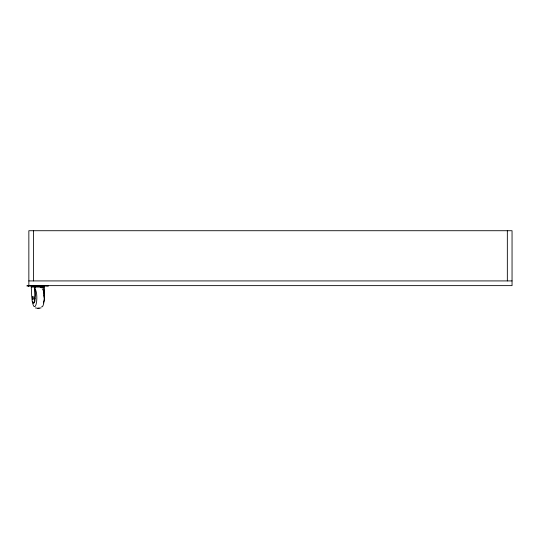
<?xml version="1.0" encoding="UTF-8"?>
<svg xmlns="http://www.w3.org/2000/svg" width="539" height="539" viewBox="0 0 539 539"><rect width="100%" height="100%" fill="white"/><g stroke="black" fill="none" stroke-linecap="round" stroke-linejoin="round"><path stroke-width="0.81" d="M31.228 287.071L44.171 287.071L43.612 287.368A27.469 7.108 -90 0 1 43.989 295.264L43.989 297.117L44.562 297.117L44.562 295.264A27.469 7.108 -90 0 0 44.185 287.368L43.74 286.593L31.734 286.586L31.269 287.691A55.867 14.459 -90 0 1 31.68 295.945L32.219 301.429L33.256 303.147L33.984 302.366L34.536 300.189L34.799 295.264A27.469 7.108 -90 0 0 34.422 287.368L34.84 286.593M44.562 297.117L44.306 300.189L43.396 302.952M43.012 287.139C45.37 287.779 38.451 287.624 40.796 287.139M41.045 307.904L37.858 308.281L35.392 307.931M35.304 287.146L34.995 287.368A27.469 7.108 -90 0 1 35.372 295.264L34.867 301.429L33.836 303.147L33.108 302.366M37.858 308.281L39.206 308.234M28.85 280.92L512.05 280.92M31.121 286.411L44.36 286.411M40.203 287.139L40.634 287.139M43.989 295.264L44.562 295.264M40.499 286.586L40.984 286.997M507.34 230.719L507.34 280.92M48.523 285.63L48.523 286.02L26.963 286.02L26.95 285.63L512.05 285.63L512.05 230.719L28.85 230.719L28.85 286.02M47.075 285.63L47.075 286.02M33.553 230.719L33.553 280.92M28.473 285.63L28.473 286.02M28.297 285.63L28.297 286.02M42.13 288.756A9.096 2.351 -90 0 1 44.178 296.511L44.185 298.882A9.096 2.351 -90 0 1 41.564 306.819M34.813 288.951A8.9 2.304 -90 0 1 36.814 296.538L36.82 298.855A8.9 2.304 -90 0 1 34.86 306.597A8.9 2.304 -90 0 1 32.414 301.274M34.9 298.276A1.57 0.404 -90 0 1 34.799 298.983M33.169 298.983A1.57 0.404 -90 0 0 32.987 296.356A1.57 0.404 -90 0 0 32.495 298.289A1.57 0.404 -90 0 0 33.169 298.983"/></g></svg>
